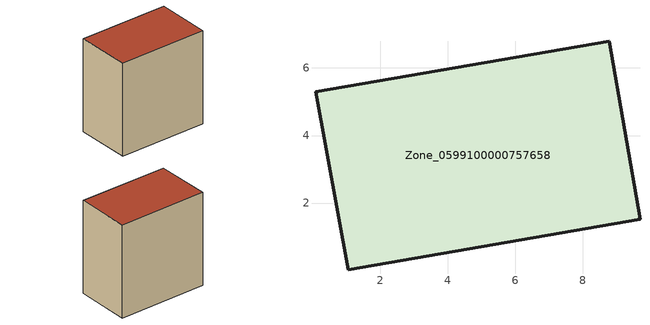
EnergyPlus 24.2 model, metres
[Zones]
Zone_0599100000757658
 floor ground (C_G): 8.78,6.79 9.69,1.52 1.05,0.03 0.09,5.29 z0
 wall outside (C_F): 8.78,6.79 0.09,5.29 1.05,0.03 9.69,1.52 8.78,6.79 z0:9.19
 roof outside (C_R): 9.69,1.52 8.78,6.79 0.09,5.29 1.05,0.03 z9.19
[BUILDING]
Pand.0599100000757658: North Axis=0; Terrain=City; Loads Convergence Tolerance Value=0.04; Temperature Convergence Tolerance Value=0.4; Solar Distribution=FullExterior; Maximum Number of Warmup Days=25; Minimum Number of Warmup Days=1
[Site:Location]
Rotterdam.The.Hague.AP_ZH_NLD Design_Conditions: Latitude=51.96; Longitude=4.45; Time Zone=1; Elevation=-4.5
[SITE:GROUNDTEMPERATURE:BUILDINGSURFACE]
18, 18, 18, 18, 18, 18, 18, 18, 18, 18, 18, 18
[MATERIAL] Thermal Absorptance=0.9; Solar Absorptance=0.7; Visible Absorptance=0.7
Name | Roughness | Thickness | Conductivity | Density | Specific Heat
G.TI.2006-2014 | MediumSmooth | 0.15 | 0.06 | 540 | 1210
F.TI.2006-2014 | Rough | 0.3 | 0.12 | 1920 | 840
R.TI.2006-2014 | MediumRough | 0.2 | 0.08 | 1500 | 1000
[CONSTRUCTION]
C_G: G.TI.2006-2014
C_F: F.TI.2006-2014
C_R: R.TI.2006-2014
[ZONE]
Zone_0599100000757658: Type=1; Multiplier=1; Ceiling Height=Autocalculate; Volume=Autocalculate; Floor Area=autocalculate; Part of Total Floor Area=Yes
[ZONEINFILTRATION:DESIGNFLOWRATE]
Infil_Zone_0599100000757658: Zone or ZoneList or Space or SpaceList=Zone_0599100000757658; Schedule=AlwaysOn; Design Flow Rate Calculation Method=Flow/Area; Flow Rate per Floor Area=0.0015; Constant Term Coefficient=1; Temperature Term Coefficient=0; Velocity Term Coefficient=0; Velocity Squared Term Coefficient=0
[HVACTEMPLATE:ZONE:IDEALLOADSAIRSYSTEM]
Zone_0599100000757658: Maximum Heating Supply Air Temperature=50; Minimum Cooling Supply Air Temperature=13; Maximum Heating Supply Air Humidity Ratio=0.0156; Minimum Cooling Supply Air Humidity Ratio=0.0077; Heating Limit=NoLimit; Cooling Limit=NoLimit; Dehumidification Control Type=ConstantSensibleHeatRatio; Cooling Sensible Heat Ratio=0.7; Dehumidification Setpoint=60; Humidification Control Type=None; Humidification Setpoint=30; Outdoor Air Method=None; Outdoor Air Flow Rate per Person=0.00944; Outdoor Air Flow Rate per Zone Floor Area=0; Outdoor Air Flow Rate per Zone=0; Demand Controlled Ventilation Type=None; Outdoor Air Economizer Type=NoEconomizer; Heat Recovery Type=None; Sensible Heat Recovery Effectiveness=0.7; Latent Heat Recovery Effectiveness=0.65
[ZONECONTROL:THERMOSTAT]
ThermostatControl_Zone_0599100000757658: Zone or ZoneList=Zone_0599100000757658; Control Type Schedule=DualSetpointControlType; Control 1=Thermostat_Zone_0599100000757658; Temperature Difference Between Cutout And Setpoint=0
[THERMOSTATSETPOINT:DUALSETPOINT]
Thermostat_Zone_0599100000757658: Heating Setpoint Temperature Schedule=HeatingSetpoint_Zone_0599100000757658; Cooling Setpoint Temperature Schedule=CoolingSetpoint_Zone_0599100000757658
[SCHEDULE:COMPACT]
HeatingSetpoint_Zone_0599100000757658: Through: 12/31, For: AllDays, Until: 24:00, 21
CoolingSetpoint_Zone_0599100000757658: Through: 12/31, For: AllDays, Until: 24:00, 24
DualSetpointControlType: Through: 12/31, For: AllDays, Until: 24:00, 4
AlwaysOn: Through: 12/31, For: AllDays, Until: 24:00, 1
